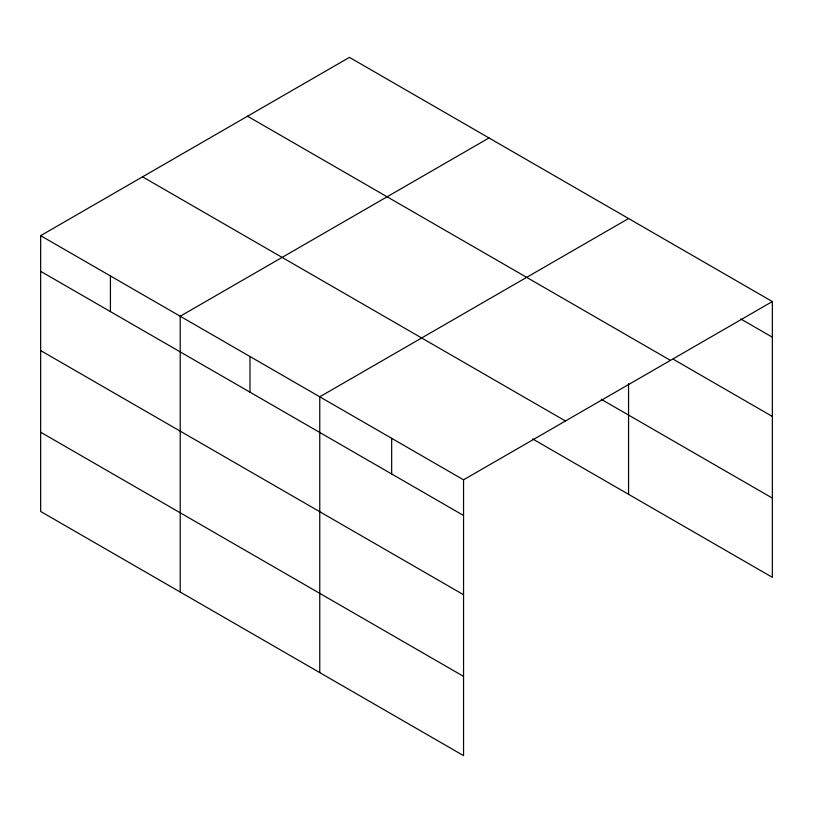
<?xml version="1.0" encoding="UTF-8"?>
<svg xmlns="http://www.w3.org/2000/svg" width="813" height="813" viewBox="0 0 813 813"><rect width="100%" height="100%" fill="white"/><g stroke="black" fill="none" stroke-linecap="round" stroke-linejoin="round"><path stroke-width="1.22" d="M40.65 235.668L463.552 479.822L463.552 755.623L40.65 511.458L40.65 235.668L349.448 57.377L772.35 301.542L772.35 577.332L532.617 438.929M489.009 137.956L180.212 316.237L180.212 592.037M628.561 218.524L319.763 396.805L319.763 672.605M463.552 479.822L772.35 301.542M740.765 318.96L772.35 337.202M673.225 359.214L772.35 416.449M247.548 116.218L670.451 360.372M601.305 399.335L772.35 498.095M142.549 176.828L565.452 420.992M40.65 271.318L463.552 515.483M40.65 350.566L463.552 594.73M40.65 432.211L463.552 676.375M628.561 383.675L628.561 494.324M391.663 438.319L391.663 473.979M249.987 356.521L249.987 392.181M110.426 275.953L110.426 311.613"/></g></svg>
